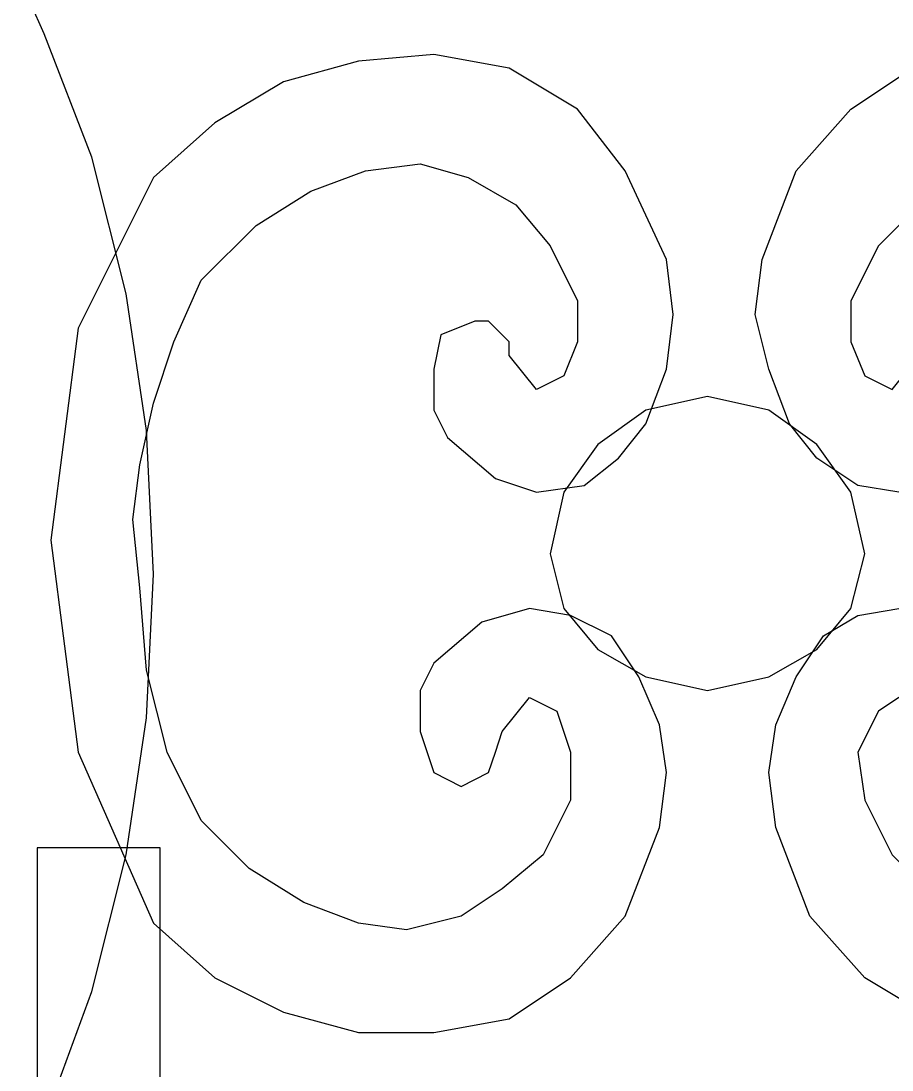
# Model space of a CAD drawing. Header units: centimetres. Extents: x -56 to 46, y -57 to 61.
# Drawn here: x -12.95 to -2.48, y -27.58 to -14.98 of the extents above; entities that cross this region are included whole.
import ezdxf

# ---------------------------------------------------------------- set-up
doc = ezdxf.new("R2010")
doc.units = ezdxf.units.CM
doc.header["$MEASUREMENT"] = 0
doc.layers.add('layer 1', color=7, linetype='Continuous')

msp = doc.modelspace()

# ---------------------------------------------------------------- linework, layer by layer
at = {"layer": 'layer 1', "color": 174}
for points, knots in [([(-27.88293, -4.77688), (-27.88293, -4.77688), (-26.23901, -4.85908), (-26.23901, -4.85908), (-26.23901, -4.85908), (-26.23901, -4.85908), (-24.59508, -5.10566), (-24.59508, -5.10566), (-24.59508, -5.10566), (-24.59508, -5.10566), (-23.03335, -5.51665), (-23.03335, -5.51665), (-23.03335, -5.51665), (-23.03335, -5.51665), (-21.47162, -6.09202), (-21.47162, -6.09202), (-21.47162, -6.09202), (-21.47162, -6.09202), (-20.07428, -6.83179), (-20.07428, -6.83179), (-20.07428, -6.83179), (-20.07428, -6.83179), (-18.67695, -7.65375), (-18.67695, -7.65375), (-18.67695, -7.65375), (-18.67695, -7.65375), (-17.444, -8.64011), (-17.444, -8.64011), (-17.444, -8.64011), (-17.444, -8.64011), (-16.21106, -9.70866), (-16.21106, -9.70866), (-16.21106, -9.70866), (-16.21106, -9.70866), (-15.1425, -10.9416), (-15.1425, -10.9416), (-15.1425, -10.9416), (-15.1425, -10.9416), (-14.23834, -12.25675), (-14.23834, -12.25675), (-14.23834, -12.25675), (-14.23834, -12.25675), (-13.33418, -13.65408), (-13.33418, -13.65408), (-13.33418, -13.65408), (-13.33418, -13.65408), (-12.67661, -15.13362), (-12.67661, -15.13362), (-12.67661, -15.13362), (-12.67661, -15.13362), (-12.10124, -16.61315), (-12.10124, -16.61315), (-12.10124, -16.61315), (-12.10124, -16.61315), (-11.69026, -18.25708), (-11.69026, -18.25708), (-11.69026, -18.25708), (-11.69026, -18.25708), (-11.44367, -19.901), (-11.44367, -19.901), (-11.44367, -19.901), (-11.44367, -19.901), (-11.36147, -21.62713), (-11.36147, -21.62713), (-11.36147, -21.62713), (-11.36147, -21.62713), (-11.44367, -23.35325), (-11.44367, -23.35325), (-11.44367, -23.35325), (-11.44367, -23.35325), (-11.69026, -24.99718), (-11.69026, -24.99718), (-11.69026, -24.99718), (-11.69026, -24.99718), (-12.10124, -26.6411), (-12.10124, -26.6411), (-12.10124, -26.6411), (-12.10124, -26.6411), (-12.67661, -28.20283), (-12.67661, -28.20283), (-12.67661, -28.20283), (-12.67661, -28.20283), (-13.33418, -29.68237), (-13.33418, -29.68237), (-13.33418, -29.68237), (-13.33418, -29.68237), (-14.23834, -31.0797), (-14.23834, -31.0797), (-14.23834, -31.0797), (-14.23834, -31.0797), (-15.1425, -32.39484), (-15.1425, -32.39484), (-15.1425, -32.39484), (-15.1425, -32.39484), (-16.21106, -33.62779), (-16.21106, -33.62779), (-16.21106, -33.62779), (-16.21106, -33.62779), (-17.444, -34.69634), (-17.444, -34.69634), (-17.444, -34.69634), (-17.444, -34.69634), (-18.67695, -35.6827), (-18.67695, -35.6827), (-18.67695, -35.6827), (-18.67695, -35.6827), (-20.07428, -36.58686), (-20.07428, -36.58686), (-20.07428, -36.58686), (-20.07428, -36.58686), (-21.47162, -37.32662), (-21.47162, -37.32662), (-21.47162, -37.32662), (-21.47162, -37.32662), (-23.03335, -37.902), (-23.03335, -37.902), (-23.03335, -37.902), (-23.03335, -37.902), (-24.59508, -38.31298), (-24.59508, -38.31298), (-24.59508, -38.31298), (-24.59508, -38.31298), (-26.23901, -38.55957), (-26.23901, -38.55957), (-26.23901, -38.55957), (-26.23901, -38.55957), (-27.88293, -38.64177), (-27.88293, -38.64177), (-27.88293, -38.64177), (-27.88293, -38.64177), (-27.88293, -36.83345), (-27.88293, -36.83345), (-27.88293, -36.83345), (-27.88293, -36.83345), (-26.4034, -36.75125), (-26.4034, -36.75125), (-26.4034, -36.75125), (-26.4034, -36.75125), (-24.92387, -36.50466), (-24.92387, -36.50466), (-24.92387, -36.50466), (-24.92387, -36.50466), (-23.52653, -36.17588), (-23.52653, -36.17588), (-23.52653, -36.17588), (-23.52653, -36.17588), (-22.12919, -35.6005), (-22.12919, -35.6005), (-22.12919, -35.6005), (-22.12919, -35.6005), (-20.81405, -35.02513), (-20.81405, -35.02513), (-20.81405, -35.02513), (-20.81405, -35.02513), (-19.6633, -34.20316), (-19.6633, -34.20316), (-19.6633, -34.20316), (-19.6633, -34.20316), (-18.51255, -33.3812), (-18.51255, -33.3812), (-18.51255, -33.3812), (-18.51255, -33.3812), (-17.444, -32.39484), (-17.444, -32.39484), (-17.444, -32.39484), (-17.444, -32.39484), (-16.45764, -31.32629), (-16.45764, -31.32629), (-16.45764, -31.32629), (-16.45764, -31.32629), (-15.63568, -30.09335), (-15.63568, -30.09335), (-15.63568, -30.09335), (-15.63568, -30.09335), (-14.89591, -28.8604), (-14.89591, -28.8604), (-14.89591, -28.8604), (-14.89591, -28.8604), (-14.23834, -27.54526), (-14.23834, -27.54526), (-14.23834, -27.54526), (-14.23834, -27.54526), (-13.74517, -26.14792), (-13.74517, -26.14792), (-13.74517, -26.14792), (-13.74517, -26.14792), (-13.41638, -24.66839), (-13.41638, -24.66839), (-13.41638, -24.66839), (-13.41638, -24.66839), (-13.16979, -23.18886), (-13.16979, -23.18886), (-13.16979, -23.18886), (-13.16979, -23.18886), (-13.0876, -21.62713), (-13.0876, -21.62713), (-13.0876, -21.62713), (-13.0876, -21.62713), (-13.16979, -20.0654), (-13.16979, -20.0654), (-13.16979, -20.0654), (-13.16979, -20.0654), (-13.41638, -18.58586), (-13.41638, -18.58586), (-13.41638, -18.58586), (-13.41638, -18.58586), (-13.74517, -17.18852), (-13.74517, -17.18852), (-13.74517, -17.18852), (-13.74517, -17.18852), (-14.23834, -15.79119), (-14.23834, -15.79119), (-14.23834, -15.79119), (-14.23834, -15.79119), (-14.89591, -14.47605), (-14.89591, -14.47605), (-14.89591, -14.47605), (-14.89591, -14.47605), (-15.63568, -13.2431), (-15.63568, -13.2431), (-15.63568, -13.2431), (-15.63568, -13.2431), (-16.45764, -12.09235), (-16.45764, -12.09235), (-16.45764, -12.09235), (-16.45764, -12.09235), (-17.444, -11.0238), (-17.444, -11.0238), (-17.444, -11.0238), (-17.444, -11.0238), (-18.51255, -10.03744), (-18.51255, -10.03744), (-18.51255, -10.03744), (-18.51255, -10.03744), (-19.6633, -9.21548), (-19.6633, -9.21548), (-19.6633, -9.21548), (-19.6633, -9.21548), (-20.81405, -8.39352), (-20.81405, -8.39352), (-20.81405, -8.39352), (-20.81405, -8.39352), (-22.12919, -7.81814), (-22.12919, -7.81814), (-22.12919, -7.81814), (-22.12919, -7.81814), (-23.52653, -7.24277), (-23.52653, -7.24277), (-23.52653, -7.24277), (-23.52653, -7.24277), (-24.92387, -6.91398), (-24.92387, -6.91398), (-24.92387, -6.91398), (-24.92387, -6.91398), (-26.4034, -6.66739), (-26.4034, -6.66739), (-26.4034, -6.66739), (-26.4034, -6.66739), (-27.88293, -6.5852), (-27.88293, -6.5852), (-27.88293, -6.5852), (-27.88293, -6.5852), (-27.88293, -4.77688), (-27.88293, -4.77688)], [0, 0, 0, 0, 0.01515152, 0.01515152, 0.01515152, 0.01515152, 0.03030303, 0.03030303, 0.03030303, 0.03030303, 0.04545455, 0.04545455, 0.04545455, 0.04545455, 0.06060606, 0.06060606, 0.06060606, 0.06060606, 0.07575758, 0.07575758, 0.07575758, 0.07575758, 0.09090909, 0.09090909, 0.09090909, 0.09090909, 0.10606061, 0.10606061, 0.10606061, 0.10606061, 0.12121212, 0.12121212, 0.12121212, 0.12121212, 0.13636364, 0.13636364, 0.13636364, 0.13636364, 0.15151515, 0.15151515, 0.15151515, 0.15151515, 0.16666667, 0.16666667, 0.16666667, 0.16666667, 0.18181818, 0.18181818, 0.18181818, 0.18181818, 0.1969697, 0.1969697, 0.1969697, 0.1969697, 0.21212121, 0.21212121, 0.21212121, 0.21212121, 0.22727273, 0.22727273, 0.22727273, 0.22727273, 0.24242424, 0.24242424, 0.24242424, 0.24242424, 0.25757576, 0.25757576, 0.25757576, 0.25757576, 0.27272727, 0.27272727, 0.27272727, 0.27272727, 0.28787879, 0.28787879, 0.28787879, 0.28787879, 0.3030303, 0.3030303, 0.3030303, 0.3030303, 0.31818182, 0.31818182, 0.31818182, 0.31818182, 0.33333333, 0.33333333, 0.33333333, 0.33333333, 0.34848485, 0.34848485, 0.34848485, 0.34848485, 0.36363636, 0.36363636, 0.36363636, 0.36363636, 0.37878788, 0.37878788, 0.37878788, 0.37878788, 0.39393939, 0.39393939, 0.39393939, 0.39393939, 0.40909091, 0.40909091, 0.40909091, 0.40909091, 0.42424242, 0.42424242, 0.42424242, 0.42424242, 0.43939394, 0.43939394, 0.43939394, 0.43939394, 0.45454545, 0.45454545, 0.45454545, 0.45454545, 0.46969697, 0.46969697, 0.46969697, 0.46969697, 0.48484848, 0.48484848, 0.48484848, 0.48484848, 0.5, 0.5, 0.5, 0.5, 0.51515152, 0.51515152, 0.51515152, 0.51515152, 0.53030303, 0.53030303, 0.53030303, 0.53030303, 0.54545455, 0.54545455, 0.54545455, 0.54545455, 0.56060606, 0.56060606, 0.56060606, 0.56060606, 0.57575758, 0.57575758, 0.57575758, 0.57575758, 0.59090909, 0.59090909, 0.59090909, 0.59090909, 0.60606061, 0.60606061, 0.60606061, 0.60606061, 0.62121212, 0.62121212, 0.62121212, 0.62121212, 0.63636364, 0.63636364, 0.63636364, 0.63636364, 0.65151515, 0.65151515, 0.65151515, 0.65151515, 0.66666667, 0.66666667, 0.66666667, 0.66666667, 0.68181818, 0.68181818, 0.68181818, 0.68181818, 0.6969697, 0.6969697, 0.6969697, 0.6969697, 0.71212121, 0.71212121, 0.71212121, 0.71212121, 0.72727273, 0.72727273, 0.72727273, 0.72727273, 0.74242424, 0.74242424, 0.74242424, 0.74242424, 0.75757576, 0.75757576, 0.75757576, 0.75757576, 0.77272727, 0.77272727, 0.77272727, 0.77272727, 0.78787879, 0.78787879, 0.78787879, 0.78787879, 0.8030303, 0.8030303, 0.8030303, 0.8030303, 0.81818182, 0.81818182, 0.81818182, 0.81818182, 0.83333333, 0.83333333, 0.83333333, 0.83333333, 0.84848485, 0.84848485, 0.84848485, 0.84848485, 0.86363636, 0.86363636, 0.86363636, 0.86363636, 0.87878788, 0.87878788, 0.87878788, 0.87878788, 0.89393939, 0.89393939, 0.89393939, 0.89393939, 0.90909091, 0.90909091, 0.90909091, 0.90909091, 0.92424242, 0.92424242, 0.92424242, 0.92424242, 0.93939394, 0.93939394, 0.93939394, 0.93939394, 0.95454545, 0.95454545, 0.95454545, 0.95454545, 0.96969697, 0.96969697, 0.96969697, 0.96969697, 0.98484848, 0.98484848, 0.98484848, 0.98484848, 1, 1, 1, 1]), ([(-11.36147, -16.85974), (-11.36147, -16.85974), (-10.62171, -16.20217), (-10.62171, -16.20217), (-10.62171, -16.20217), (-10.62171, -16.20217), (-9.79974, -15.70899), (-9.79974, -15.70899), (-9.79974, -15.70899), (-9.79974, -15.70899), (-8.89558, -15.4624), (-8.89558, -15.4624), (-8.89558, -15.4624), (-8.89558, -15.4624), (-7.99142, -15.38021), (-7.99142, -15.38021), (-7.99142, -15.38021), (-7.99142, -15.38021), (-7.08726, -15.5446), (-7.08726, -15.5446), (-7.08726, -15.5446), (-7.08726, -15.5446), (-6.2653, -16.03778), (-6.2653, -16.03778), (-6.2653, -16.03778), (-6.2653, -16.03778), (-5.68993, -16.77754), (-5.68993, -16.77754), (-5.68993, -16.77754), (-5.68993, -16.77754), (-5.19675, -17.8461), (-5.19675, -17.8461), (-5.19675, -17.8461), (-5.19675, -17.8461), (-5.11455, -18.50367), (-5.11455, -18.50367), (-5.11455, -18.50367), (-5.11455, -18.50367), (-5.19675, -19.16124), (-5.19675, -19.16124), (-5.19675, -19.16124), (-5.19675, -19.16124), (-5.44334, -19.81881), (-5.44334, -19.81881), (-5.44334, -19.81881), (-5.44334, -19.81881), (-5.77212, -20.22979), (-5.77212, -20.22979), (-5.77212, -20.22979), (-5.77212, -20.22979), (-6.1831, -20.55857), (-6.1831, -20.55857), (-6.1831, -20.55857), (-6.1831, -20.55857), (-6.75848, -20.64077), (-6.75848, -20.64077), (-6.75848, -20.64077), (-6.75848, -20.64077), (-7.25166, -20.47638), (-7.25166, -20.47638), (-7.25166, -20.47638), (-7.25166, -20.47638), (-7.82703, -19.9832), (-7.82703, -19.9832), (-7.82703, -19.9832), (-7.82703, -19.9832), (-7.99142, -19.65441), (-7.99142, -19.65441), (-7.99142, -19.65441), (-7.99142, -19.65441), (-7.99142, -19.16124), (-7.99142, -19.16124), (-7.99142, -19.16124), (-7.99142, -19.16124), (-7.90923, -18.75025), (-7.90923, -18.75025), (-7.90923, -18.75025), (-7.90923, -18.75025), (-7.49825, -18.58586), (-7.49825, -18.58586), (-7.49825, -18.58586), (-7.49825, -18.58586), (-7.33385, -18.58586), (-7.33385, -18.58586), (-7.33385, -18.58586), (-7.33385, -18.58586), (-7.16946, -18.75025), (-7.16946, -18.75025), (-7.16946, -18.75025), (-7.16946, -18.75025), (-7.08726, -18.83245), (-7.08726, -18.83245), (-7.08726, -18.83245), (-7.08726, -18.83245), (-7.08726, -18.99684), (-7.08726, -18.99684), (-7.08726, -18.99684), (-7.08726, -18.99684), (-6.75848, -19.40783), (-6.75848, -19.40783), (-6.75848, -19.40783), (-6.75848, -19.40783), (-6.42969, -19.24343), (-6.42969, -19.24343), (-6.42969, -19.24343), (-6.42969, -19.24343), (-6.2653, -18.83245), (-6.2653, -18.83245), (-6.2653, -18.83245), (-6.2653, -18.83245), (-6.2653, -18.33927), (-6.2653, -18.33927), (-6.2653, -18.33927), (-6.2653, -18.33927), (-6.59409, -17.6817), (-6.59409, -17.6817), (-6.59409, -17.6817), (-6.59409, -17.6817), (-7.00507, -17.18852), (-7.00507, -17.18852), (-7.00507, -17.18852), (-7.00507, -17.18852), (-7.58044, -16.85974), (-7.58044, -16.85974), (-7.58044, -16.85974), (-7.58044, -16.85974), (-8.15582, -16.69535), (-8.15582, -16.69535), (-8.15582, -16.69535), (-8.15582, -16.69535), (-8.81339, -16.77754), (-8.81339, -16.77754), (-8.81339, -16.77754), (-8.81339, -16.77754), (-9.47096, -17.02413), (-9.47096, -17.02413), (-9.47096, -17.02413), (-9.47096, -17.02413), (-10.12853, -17.43511), (-10.12853, -17.43511), (-10.12853, -17.43511), (-10.12853, -17.43511), (-10.7861, -18.09268), (-10.7861, -18.09268), (-10.7861, -18.09268), (-10.7861, -18.09268), (-11.11488, -18.83245), (-11.11488, -18.83245), (-11.11488, -18.83245), (-11.11488, -18.83245), (-11.36147, -19.57222), (-11.36147, -19.57222), (-11.36147, -19.57222), (-11.36147, -19.57222), (-11.52587, -20.31198), (-11.52587, -20.31198), (-11.52587, -20.31198), (-11.52587, -20.31198), (-11.60806, -20.96956), (-11.60806, -20.96956), (-11.60806, -20.96956), (-11.60806, -20.96956), (-11.60806, -20.96956), (-11.60806, -20.96956), (-11.60806, -20.96956), (-11.60806, -20.96956), (-11.60806, -20.96956), (-11.60806, -20.96956), (-11.60806, -20.96956), (-11.60806, -20.96956), (-11.60806, -20.96956), (-11.60806, -20.96956), (-11.60806, -20.96956), (-11.60806, -20.96956), (-11.60806, -20.96956), (-11.60806, -20.96956), (-11.60806, -20.96956), (-11.60806, -20.96956), (-11.52587, -21.79152), (-11.52587, -21.79152), (-11.52587, -21.79152), (-11.52587, -21.79152), (-11.44367, -22.77787), (-11.44367, -22.77787), (-11.44367, -22.77787), (-11.44367, -22.77787), (-11.19708, -23.76423), (-11.19708, -23.76423), (-11.19708, -23.76423), (-11.19708, -23.76423), (-10.7861, -24.58619), (-10.7861, -24.58619), (-10.7861, -24.58619), (-10.7861, -24.58619), (-10.21072, -25.16157), (-10.21072, -25.16157), (-10.21072, -25.16157), (-10.21072, -25.16157), (-9.55315, -25.57255), (-9.55315, -25.57255), (-9.55315, -25.57255), (-9.55315, -25.57255), (-8.89558, -25.81914), (-8.89558, -25.81914), (-8.89558, -25.81914), (-8.89558, -25.81914), (-8.32021, -25.90133), (-8.32021, -25.90133), (-8.32021, -25.90133), (-8.32021, -25.90133), (-7.66264, -25.73694), (-7.66264, -25.73694), (-7.66264, -25.73694), (-7.66264, -25.73694), (-7.16946, -25.40816), (-7.16946, -25.40816), (-7.16946, -25.40816), (-7.16946, -25.40816), (-6.67628, -24.99718), (-6.67628, -24.99718), (-6.67628, -24.99718), (-6.67628, -24.99718), (-6.3475, -24.3396), (-6.3475, -24.3396), (-6.3475, -24.3396), (-6.3475, -24.3396), (-6.3475, -23.76423), (-6.3475, -23.76423), (-6.3475, -23.76423), (-6.3475, -23.76423), (-6.51189, -23.27105), (-6.51189, -23.27105), (-6.51189, -23.27105), (-6.51189, -23.27105), (-6.84067, -23.10666), (-6.84067, -23.10666), (-6.84067, -23.10666), (-6.84067, -23.10666), (-7.16946, -23.51764), (-7.16946, -23.51764), (-7.16946, -23.51764), (-7.16946, -23.51764), (-7.25166, -23.76423), (-7.25166, -23.76423), (-7.25166, -23.76423), (-7.25166, -23.76423), (-7.33385, -24.01082), (-7.33385, -24.01082), (-7.33385, -24.01082), (-7.33385, -24.01082), (-7.49825, -24.09302), (-7.49825, -24.09302), (-7.49825, -24.09302), (-7.49825, -24.09302), (-7.66264, -24.17521), (-7.66264, -24.17521), (-7.66264, -24.17521), (-7.66264, -24.17521), (-7.99142, -24.01082), (-7.99142, -24.01082), (-7.99142, -24.01082), (-7.99142, -24.01082), (-8.15582, -23.51764), (-8.15582, -23.51764), (-8.15582, -23.51764), (-8.15582, -23.51764), (-8.15582, -23.02446), (-8.15582, -23.02446), (-8.15582, -23.02446), (-8.15582, -23.02446), (-7.99142, -22.69568), (-7.99142, -22.69568), (-7.99142, -22.69568), (-7.99142, -22.69568), (-7.41605, -22.2025), (-7.41605, -22.2025), (-7.41605, -22.2025), (-7.41605, -22.2025), (-6.84067, -22.03811), (-6.84067, -22.03811), (-6.84067, -22.03811), (-6.84067, -22.03811), (-6.3475, -22.1203), (-6.3475, -22.1203), (-6.3475, -22.1203), (-6.3475, -22.1203), (-5.85432, -22.36689), (-5.85432, -22.36689), (-5.85432, -22.36689), (-5.85432, -22.36689), (-5.52553, -22.86007), (-5.52553, -22.86007), (-5.52553, -22.86007), (-5.52553, -22.86007), (-5.27894, -23.43545), (-5.27894, -23.43545), (-5.27894, -23.43545), (-5.27894, -23.43545), (-5.19675, -24.01082), (-5.19675, -24.01082), (-5.19675, -24.01082), (-5.19675, -24.01082), (-5.27894, -24.66839), (-5.27894, -24.66839), (-5.27894, -24.66839), (-5.27894, -24.66839), (-5.68993, -25.73694), (-5.68993, -25.73694), (-5.68993, -25.73694), (-5.68993, -25.73694), (-6.3475, -26.47671), (-6.3475, -26.47671), (-6.3475, -26.47671), (-6.3475, -26.47671), (-7.08726, -26.96989), (-7.08726, -26.96989), (-7.08726, -26.96989), (-7.08726, -26.96989), (-7.99142, -27.13428), (-7.99142, -27.13428), (-7.99142, -27.13428), (-7.99142, -27.13428), (-8.89558, -27.13428), (-8.89558, -27.13428), (-8.89558, -27.13428), (-8.89558, -27.13428), (-9.79974, -26.88769), (-9.79974, -26.88769), (-9.79974, -26.88769), (-9.79974, -26.88769), (-10.62171, -26.47671), (-10.62171, -26.47671), (-10.62171, -26.47671), (-10.62171, -26.47671), (-11.36147, -25.81914), (-11.36147, -25.81914), (-11.36147, -25.81914), (-11.36147, -25.81914), (-12.26563, -23.76423), (-12.26563, -23.76423), (-12.26563, -23.76423), (-12.26563, -23.76423), (-12.59442, -21.21614), (-12.59442, -21.21614), (-12.59442, -21.21614), (-12.59442, -21.21614), (-12.26563, -18.66806), (-12.26563, -18.66806), (-12.26563, -18.66806), (-12.26563, -18.66806), (-11.36147, -16.85974), (-11.36147, -16.85974)], [0, 0, 0, 0, 0.01136364, 0.01136364, 0.01136364, 0.01136364, 0.02272727, 0.02272727, 0.02272727, 0.02272727, 0.03409091, 0.03409091, 0.03409091, 0.03409091, 0.04545455, 0.04545455, 0.04545455, 0.04545455, 0.05681818, 0.05681818, 0.05681818, 0.05681818, 0.06818182, 0.06818182, 0.06818182, 0.06818182, 0.07954545, 0.07954545, 0.07954545, 0.07954545, 0.09090909, 0.09090909, 0.09090909, 0.09090909, 0.10227273, 0.10227273, 0.10227273, 0.10227273, 0.11363636, 0.11363636, 0.11363636, 0.11363636, 0.125, 0.125, 0.125, 0.125, 0.13636364, 0.13636364, 0.13636364, 0.13636364, 0.14772727, 0.14772727, 0.14772727, 0.14772727, 0.15909091, 0.15909091, 0.15909091, 0.15909091, 0.17045455, 0.17045455, 0.17045455, 0.17045455, 0.18181818, 0.18181818, 0.18181818, 0.18181818, 0.19318182, 0.19318182, 0.19318182, 0.19318182, 0.20454545, 0.20454545, 0.20454545, 0.20454545, 0.21590909, 0.21590909, 0.21590909, 0.21590909, 0.22727273, 0.22727273, 0.22727273, 0.22727273, 0.23863636, 0.23863636, 0.23863636, 0.23863636, 0.25, 0.25, 0.25, 0.25, 0.26136364, 0.26136364, 0.26136364, 0.26136364, 0.27272727, 0.27272727, 0.27272727, 0.27272727, 0.28409091, 0.28409091, 0.28409091, 0.28409091, 0.29545455, 0.29545455, 0.29545455, 0.29545455, 0.30681818, 0.30681818, 0.30681818, 0.30681818, 0.31818182, 0.31818182, 0.31818182, 0.31818182, 0.32954545, 0.32954545, 0.32954545, 0.32954545, 0.34090909, 0.34090909, 0.34090909, 0.34090909, 0.35227273, 0.35227273, 0.35227273, 0.35227273, 0.36363636, 0.36363636, 0.36363636, 0.36363636, 0.375, 0.375, 0.375, 0.375, 0.38636364, 0.38636364, 0.38636364, 0.38636364, 0.39772727, 0.39772727, 0.39772727, 0.39772727, 0.40909091, 0.40909091, 0.40909091, 0.40909091, 0.42045455, 0.42045455, 0.42045455, 0.42045455, 0.43181818, 0.43181818, 0.43181818, 0.43181818, 0.44318182, 0.44318182, 0.44318182, 0.44318182, 0.45454545, 0.45454545, 0.45454545, 0.45454545, 0.46590909, 0.46590909, 0.46590909, 0.46590909, 0.47727273, 0.47727273, 0.47727273, 0.47727273, 0.48863636, 0.48863636, 0.48863636, 0.48863636, 0.5, 0.5, 0.5, 0.5, 0.51136364, 0.51136364, 0.51136364, 0.51136364, 0.52272727, 0.52272727, 0.52272727, 0.52272727, 0.53409091, 0.53409091, 0.53409091, 0.53409091, 0.54545455, 0.54545455, 0.54545455, 0.54545455, 0.55681818, 0.55681818, 0.55681818, 0.55681818, 0.56818182, 0.56818182, 0.56818182, 0.56818182, 0.57954545, 0.57954545, 0.57954545, 0.57954545, 0.59090909, 0.59090909, 0.59090909, 0.59090909, 0.60227273, 0.60227273, 0.60227273, 0.60227273, 0.61363636, 0.61363636, 0.61363636, 0.61363636, 0.625, 0.625, 0.625, 0.625, 0.63636364, 0.63636364, 0.63636364, 0.63636364, 0.64772727, 0.64772727, 0.64772727, 0.64772727, 0.65909091, 0.65909091, 0.65909091, 0.65909091, 0.67045455, 0.67045455, 0.67045455, 0.67045455, 0.68181818, 0.68181818, 0.68181818, 0.68181818, 0.69318182, 0.69318182, 0.69318182, 0.69318182, 0.70454545, 0.70454545, 0.70454545, 0.70454545, 0.71590909, 0.71590909, 0.71590909, 0.71590909, 0.72727273, 0.72727273, 0.72727273, 0.72727273, 0.73863636, 0.73863636, 0.73863636, 0.73863636, 0.75, 0.75, 0.75, 0.75, 0.76136364, 0.76136364, 0.76136364, 0.76136364, 0.77272727, 0.77272727, 0.77272727, 0.77272727, 0.78409091, 0.78409091, 0.78409091, 0.78409091, 0.79545455, 0.79545455, 0.79545455, 0.79545455, 0.80681818, 0.80681818, 0.80681818, 0.80681818, 0.81818182, 0.81818182, 0.81818182, 0.81818182, 0.82954545, 0.82954545, 0.82954545, 0.82954545, 0.84090909, 0.84090909, 0.84090909, 0.84090909, 0.85227273, 0.85227273, 0.85227273, 0.85227273, 0.86363636, 0.86363636, 0.86363636, 0.86363636, 0.875, 0.875, 0.875, 0.875, 0.88636364, 0.88636364, 0.88636364, 0.88636364, 0.89772727, 0.89772727, 0.89772727, 0.89772727, 0.90909091, 0.90909091, 0.90909091, 0.90909091, 0.92045455, 0.92045455, 0.92045455, 0.92045455, 0.93181818, 0.93181818, 0.93181818, 0.93181818, 0.94318182, 0.94318182, 0.94318182, 0.94318182, 0.95454545, 0.95454545, 0.95454545, 0.95454545, 0.96590909, 0.96590909, 0.96590909, 0.96590909, 0.97727273, 0.97727273, 0.97727273, 0.97727273, 0.98863636, 0.98863636, 0.98863636, 0.98863636, 1, 1, 1, 1]), ([(2.20092, -16.85974), (2.20092, -16.85974), (1.46115, -16.20217), (1.46115, -16.20217), (1.46115, -16.20217), (1.46115, -16.20217), (0.55699, -15.70899), (0.55699, -15.70899), (0.55699, -15.70899), (0.55699, -15.70899), (-0.42936, -15.4624), (-0.42936, -15.4624), (-0.42936, -15.4624), (-0.42936, -15.4624), (-1.33352, -15.38021), (-1.33352, -15.38021), (-1.33352, -15.38021), (-1.33352, -15.38021), (-2.23768, -15.5446), (-2.23768, -15.5446), (-2.23768, -15.5446), (-2.23768, -15.5446), (-2.97745, -16.03778), (-2.97745, -16.03778), (-2.97745, -16.03778), (-2.97745, -16.03778), (-3.63502, -16.77754), (-3.63502, -16.77754), (-3.63502, -16.77754), (-3.63502, -16.77754), (-4.046, -17.8461), (-4.046, -17.8461), (-4.046, -17.8461), (-4.046, -17.8461), (-4.1282, -18.50367), (-4.1282, -18.50367), (-4.1282, -18.50367), (-4.1282, -18.50367), (-3.9638, -19.16124), (-3.9638, -19.16124), (-3.9638, -19.16124), (-3.9638, -19.16124), (-3.71721, -19.81881), (-3.71721, -19.81881), (-3.71721, -19.81881), (-3.71721, -19.81881), (-3.38843, -20.22979), (-3.38843, -20.22979), (-3.38843, -20.22979), (-3.38843, -20.22979), (-2.89525, -20.55857), (-2.89525, -20.55857), (-2.89525, -20.55857), (-2.89525, -20.55857), (-2.40207, -20.64077), (-2.40207, -20.64077), (-2.40207, -20.64077), (-2.40207, -20.64077), (-1.9089, -20.47638), (-1.9089, -20.47638), (-1.9089, -20.47638), (-1.9089, -20.47638), (-1.33352, -19.9832), (-1.33352, -19.9832), (-1.33352, -19.9832), (-1.33352, -19.9832), (-1.16913, -19.65441), (-1.16913, -19.65441), (-1.16913, -19.65441), (-1.16913, -19.65441), (-1.16913, -19.16124), (-1.16913, -19.16124), (-1.16913, -19.16124), (-1.16913, -19.16124), (-1.33352, -18.75025), (-1.33352, -18.75025), (-1.33352, -18.75025), (-1.33352, -18.75025), (-1.66231, -18.58586), (-1.66231, -18.58586), (-1.66231, -18.58586), (-1.66231, -18.58586), (-1.8267, -18.58586), (-1.8267, -18.58586), (-1.8267, -18.58586), (-1.8267, -18.58586), (-1.99109, -18.75025), (-1.99109, -18.75025), (-1.99109, -18.75025), (-1.99109, -18.75025), (-2.07329, -18.83245), (-2.07329, -18.83245), (-2.07329, -18.83245), (-2.07329, -18.83245), (-2.15548, -18.99684), (-2.15548, -18.99684), (-2.15548, -18.99684), (-2.15548, -18.99684), (-2.48427, -19.40783), (-2.48427, -19.40783), (-2.48427, -19.40783), (-2.48427, -19.40783), (-2.81305, -19.24343), (-2.81305, -19.24343), (-2.81305, -19.24343), (-2.81305, -19.24343), (-2.97745, -18.83245), (-2.97745, -18.83245), (-2.97745, -18.83245), (-2.97745, -18.83245), (-2.97745, -18.33927), (-2.97745, -18.33927), (-2.97745, -18.33927), (-2.97745, -18.33927), (-2.64866, -17.6817), (-2.64866, -17.6817), (-2.64866, -17.6817), (-2.64866, -17.6817), (-2.15548, -17.18852), (-2.15548, -17.18852), (-2.15548, -17.18852), (-2.15548, -17.18852), (-1.66231, -16.85974), (-1.66231, -16.85974), (-1.66231, -16.85974), (-1.66231, -16.85974), (-1.00474, -16.69535), (-1.00474, -16.69535), (-1.00474, -16.69535), (-1.00474, -16.69535), (-0.42936, -16.77754), (-0.42936, -16.77754), (-0.42936, -16.77754), (-0.42936, -16.77754), (0.22821, -17.02413), (0.22821, -17.02413), (0.22821, -17.02413), (0.22821, -17.02413), (0.88578, -17.43511), (0.88578, -17.43511), (0.88578, -17.43511), (0.88578, -17.43511), (1.46115, -18.09268), (1.46115, -18.09268), (1.46115, -18.09268), (1.46115, -18.09268), (1.87214, -18.83245), (1.87214, -18.83245), (1.87214, -18.83245), (1.87214, -18.83245), (2.11872, -19.57222), (2.11872, -19.57222), (2.11872, -19.57222), (2.11872, -19.57222), (2.20092, -20.31198), (2.20092, -20.31198), (2.20092, -20.31198), (2.20092, -20.31198), (2.28312, -20.96956), (2.28312, -20.96956), (2.28312, -20.96956), (2.28312, -20.96956), (2.28312, -20.96956), (2.28312, -20.96956), (2.28312, -20.96956), (2.28312, -20.96956), (2.28312, -20.96956), (2.28312, -20.96956), (2.28312, -20.96956), (2.28312, -20.96956), (2.28312, -20.96956), (2.28312, -20.96956), (2.28312, -20.96956), (2.28312, -20.96956), (2.28312, -20.96956), (2.28312, -20.96956), (2.28312, -20.96956), (2.28312, -20.96956), (2.36531, -21.79152), (2.36531, -21.79152), (2.36531, -21.79152), (2.36531, -21.79152), (2.20092, -22.77787), (2.20092, -22.77787), (2.20092, -22.77787), (2.20092, -22.77787), (1.95433, -23.76423), (1.95433, -23.76423), (1.95433, -23.76423), (1.95433, -23.76423), (1.62555, -24.58619), (1.62555, -24.58619), (1.62555, -24.58619), (1.62555, -24.58619), (1.05017, -25.16157), (1.05017, -25.16157), (1.05017, -25.16157), (1.05017, -25.16157), (0.3926, -25.57255), (0.3926, -25.57255), (0.3926, -25.57255), (0.3926, -25.57255), (-0.26497, -25.81914), (-0.26497, -25.81914), (-0.26497, -25.81914), (-0.26497, -25.81914), (-0.92254, -25.90133), (-0.92254, -25.90133), (-0.92254, -25.90133), (-0.92254, -25.90133), (-1.49791, -25.73694), (-1.49791, -25.73694), (-1.49791, -25.73694), (-1.49791, -25.73694), (-2.07329, -25.40816), (-2.07329, -25.40816), (-2.07329, -25.40816), (-2.07329, -25.40816), (-2.48427, -24.99718), (-2.48427, -24.99718), (-2.48427, -24.99718), (-2.48427, -24.99718), (-2.81305, -24.3396), (-2.81305, -24.3396), (-2.81305, -24.3396), (-2.81305, -24.3396), (-2.89525, -23.76423), (-2.89525, -23.76423), (-2.89525, -23.76423), (-2.89525, -23.76423), (-2.64866, -23.27105), (-2.64866, -23.27105), (-2.64866, -23.27105), (-2.64866, -23.27105), (-2.40207, -23.10666), (-2.40207, -23.10666), (-2.40207, -23.10666), (-2.40207, -23.10666), (-1.99109, -23.51764), (-1.99109, -23.51764), (-1.99109, -23.51764), (-1.99109, -23.51764), (-1.99109, -23.76423), (-1.99109, -23.76423), (-1.99109, -23.76423), (-1.99109, -23.76423), (-1.9089, -24.01082), (-1.9089, -24.01082), (-1.9089, -24.01082), (-1.9089, -24.01082), (-1.7445, -24.09302), (-1.7445, -24.09302), (-1.7445, -24.09302), (-1.7445, -24.09302), (-1.58011, -24.17521), (-1.58011, -24.17521), (-1.58011, -24.17521), (-1.58011, -24.17521), (-1.25132, -24.01082), (-1.25132, -24.01082), (-1.25132, -24.01082), (-1.25132, -24.01082), (-1.08693, -23.51764), (-1.08693, -23.51764), (-1.08693, -23.51764), (-1.08693, -23.51764), (-1.16913, -23.02446), (-1.16913, -23.02446), (-1.16913, -23.02446), (-1.16913, -23.02446), (-1.33352, -22.69568), (-1.33352, -22.69568), (-1.33352, -22.69568), (-1.33352, -22.69568), (-1.8267, -22.2025), (-1.8267, -22.2025), (-1.8267, -22.2025), (-1.8267, -22.2025), (-2.40207, -22.03811), (-2.40207, -22.03811), (-2.40207, -22.03811), (-2.40207, -22.03811), (-2.89525, -22.1203), (-2.89525, -22.1203), (-2.89525, -22.1203), (-2.89525, -22.1203), (-3.30623, -22.36689), (-3.30623, -22.36689), (-3.30623, -22.36689), (-3.30623, -22.36689), (-3.63502, -22.86007), (-3.63502, -22.86007), (-3.63502, -22.86007), (-3.63502, -22.86007), (-3.88161, -23.43545), (-3.88161, -23.43545), (-3.88161, -23.43545), (-3.88161, -23.43545), (-3.9638, -24.01082), (-3.9638, -24.01082), (-3.9638, -24.01082), (-3.9638, -24.01082), (-3.88161, -24.66839), (-3.88161, -24.66839), (-3.88161, -24.66839), (-3.88161, -24.66839), (-3.47063, -25.73694), (-3.47063, -25.73694), (-3.47063, -25.73694), (-3.47063, -25.73694), (-2.81305, -26.47671), (-2.81305, -26.47671), (-2.81305, -26.47671), (-2.81305, -26.47671), (-1.99109, -26.96989), (-1.99109, -26.96989), (-1.99109, -26.96989), (-1.99109, -26.96989), (-1.16913, -27.13428), (-1.16913, -27.13428), (-1.16913, -27.13428), (-1.16913, -27.13428), (-0.26497, -27.13428), (-0.26497, -27.13428), (-0.26497, -27.13428), (-0.26497, -27.13428), (0.63919, -26.88769), (0.63919, -26.88769), (0.63919, -26.88769), (0.63919, -26.88769), (1.54335, -26.47671), (1.54335, -26.47671), (1.54335, -26.47671), (1.54335, -26.47671), (2.28312, -25.81914), (2.28312, -25.81914), (2.28312, -25.81914), (2.28312, -25.81914), (3.18728, -23.76423), (3.18728, -23.76423), (3.18728, -23.76423), (3.18728, -23.76423), (3.51606, -21.21614), (3.51606, -21.21614), (3.51606, -21.21614), (3.51606, -21.21614), (3.10508, -18.66806), (3.10508, -18.66806), (3.10508, -18.66806), (3.10508, -18.66806), (2.20092, -16.85974), (2.20092, -16.85974)], [0, 0, 0, 0, 0.01136364, 0.01136364, 0.01136364, 0.01136364, 0.02272727, 0.02272727, 0.02272727, 0.02272727, 0.03409091, 0.03409091, 0.03409091, 0.03409091, 0.04545455, 0.04545455, 0.04545455, 0.04545455, 0.05681818, 0.05681818, 0.05681818, 0.05681818, 0.06818182, 0.06818182, 0.06818182, 0.06818182, 0.07954545, 0.07954545, 0.07954545, 0.07954545, 0.09090909, 0.09090909, 0.09090909, 0.09090909, 0.10227273, 0.10227273, 0.10227273, 0.10227273, 0.11363636, 0.11363636, 0.11363636, 0.11363636, 0.125, 0.125, 0.125, 0.125, 0.13636364, 0.13636364, 0.13636364, 0.13636364, 0.14772727, 0.14772727, 0.14772727, 0.14772727, 0.15909091, 0.15909091, 0.15909091, 0.15909091, 0.17045455, 0.17045455, 0.17045455, 0.17045455, 0.18181818, 0.18181818, 0.18181818, 0.18181818, 0.19318182, 0.19318182, 0.19318182, 0.19318182, 0.20454545, 0.20454545, 0.20454545, 0.20454545, 0.21590909, 0.21590909, 0.21590909, 0.21590909, 0.22727273, 0.22727273, 0.22727273, 0.22727273, 0.23863636, 0.23863636, 0.23863636, 0.23863636, 0.25, 0.25, 0.25, 0.25, 0.26136364, 0.26136364, 0.26136364, 0.26136364, 0.27272727, 0.27272727, 0.27272727, 0.27272727, 0.28409091, 0.28409091, 0.28409091, 0.28409091, 0.29545455, 0.29545455, 0.29545455, 0.29545455, 0.30681818, 0.30681818, 0.30681818, 0.30681818, 0.31818182, 0.31818182, 0.31818182, 0.31818182, 0.32954545, 0.32954545, 0.32954545, 0.32954545, 0.34090909, 0.34090909, 0.34090909, 0.34090909, 0.35227273, 0.35227273, 0.35227273, 0.35227273, 0.36363636, 0.36363636, 0.36363636, 0.36363636, 0.375, 0.375, 0.375, 0.375, 0.38636364, 0.38636364, 0.38636364, 0.38636364, 0.39772727, 0.39772727, 0.39772727, 0.39772727, 0.40909091, 0.40909091, 0.40909091, 0.40909091, 0.42045455, 0.42045455, 0.42045455, 0.42045455, 0.43181818, 0.43181818, 0.43181818, 0.43181818, 0.44318182, 0.44318182, 0.44318182, 0.44318182, 0.45454545, 0.45454545, 0.45454545, 0.45454545, 0.46590909, 0.46590909, 0.46590909, 0.46590909, 0.47727273, 0.47727273, 0.47727273, 0.47727273, 0.48863636, 0.48863636, 0.48863636, 0.48863636, 0.5, 0.5, 0.5, 0.5, 0.51136364, 0.51136364, 0.51136364, 0.51136364, 0.52272727, 0.52272727, 0.52272727, 0.52272727, 0.53409091, 0.53409091, 0.53409091, 0.53409091, 0.54545455, 0.54545455, 0.54545455, 0.54545455, 0.55681818, 0.55681818, 0.55681818, 0.55681818, 0.56818182, 0.56818182, 0.56818182, 0.56818182, 0.57954545, 0.57954545, 0.57954545, 0.57954545, 0.59090909, 0.59090909, 0.59090909, 0.59090909, 0.60227273, 0.60227273, 0.60227273, 0.60227273, 0.61363636, 0.61363636, 0.61363636, 0.61363636, 0.625, 0.625, 0.625, 0.625, 0.63636364, 0.63636364, 0.63636364, 0.63636364, 0.64772727, 0.64772727, 0.64772727, 0.64772727, 0.65909091, 0.65909091, 0.65909091, 0.65909091, 0.67045455, 0.67045455, 0.67045455, 0.67045455, 0.68181818, 0.68181818, 0.68181818, 0.68181818, 0.69318182, 0.69318182, 0.69318182, 0.69318182, 0.70454545, 0.70454545, 0.70454545, 0.70454545, 0.71590909, 0.71590909, 0.71590909, 0.71590909, 0.72727273, 0.72727273, 0.72727273, 0.72727273, 0.73863636, 0.73863636, 0.73863636, 0.73863636, 0.75, 0.75, 0.75, 0.75, 0.76136364, 0.76136364, 0.76136364, 0.76136364, 0.77272727, 0.77272727, 0.77272727, 0.77272727, 0.78409091, 0.78409091, 0.78409091, 0.78409091, 0.79545455, 0.79545455, 0.79545455, 0.79545455, 0.80681818, 0.80681818, 0.80681818, 0.80681818, 0.81818182, 0.81818182, 0.81818182, 0.81818182, 0.82954545, 0.82954545, 0.82954545, 0.82954545, 0.84090909, 0.84090909, 0.84090909, 0.84090909, 0.85227273, 0.85227273, 0.85227273, 0.85227273, 0.86363636, 0.86363636, 0.86363636, 0.86363636, 0.875, 0.875, 0.875, 0.875, 0.88636364, 0.88636364, 0.88636364, 0.88636364, 0.89772727, 0.89772727, 0.89772727, 0.89772727, 0.90909091, 0.90909091, 0.90909091, 0.90909091, 0.92045455, 0.92045455, 0.92045455, 0.92045455, 0.93181818, 0.93181818, 0.93181818, 0.93181818, 0.94318182, 0.94318182, 0.94318182, 0.94318182, 0.95454545, 0.95454545, 0.95454545, 0.95454545, 0.96590909, 0.96590909, 0.96590909, 0.96590909, 0.97727273, 0.97727273, 0.97727273, 0.97727273, 0.98863636, 0.98863636, 0.98863636, 0.98863636, 1, 1, 1, 1]), ([(-4.70357, -19.49002), (-4.70357, -19.49002), (-3.9638, -19.65441), (-3.9638, -19.65441), (-3.9638, -19.65441), (-3.9638, -19.65441), (-3.38843, -20.0654), (-3.38843, -20.0654), (-3.38843, -20.0654), (-3.38843, -20.0654), (-2.97745, -20.64077), (-2.97745, -20.64077), (-2.97745, -20.64077), (-2.97745, -20.64077), (-2.81305, -21.38054), (-2.81305, -21.38054), (-2.81305, -21.38054), (-2.81305, -21.38054), (-2.97745, -22.03811), (-2.97745, -22.03811), (-2.97745, -22.03811), (-2.97745, -22.03811), (-3.38843, -22.53129), (-3.38843, -22.53129), (-3.38843, -22.53129), (-3.38843, -22.53129), (-3.9638, -22.86007), (-3.9638, -22.86007), (-3.9638, -22.86007), (-3.9638, -22.86007), (-4.70357, -23.02446), (-4.70357, -23.02446), (-4.70357, -23.02446), (-4.70357, -23.02446), (-5.44334, -22.86007), (-5.44334, -22.86007), (-5.44334, -22.86007), (-5.44334, -22.86007), (-6.01871, -22.53129), (-6.01871, -22.53129), (-6.01871, -22.53129), (-6.01871, -22.53129), (-6.42969, -22.03811), (-6.42969, -22.03811), (-6.42969, -22.03811), (-6.42969, -22.03811), (-6.59409, -21.38054), (-6.59409, -21.38054), (-6.59409, -21.38054), (-6.59409, -21.38054), (-6.42969, -20.64077), (-6.42969, -20.64077), (-6.42969, -20.64077), (-6.42969, -20.64077), (-6.01871, -20.0654), (-6.01871, -20.0654), (-6.01871, -20.0654), (-6.01871, -20.0654), (-5.44334, -19.65441), (-5.44334, -19.65441), (-5.44334, -19.65441), (-5.44334, -19.65441), (-4.70357, -19.49002), (-4.70357, -19.49002)], [0, 0, 0, 0, 0.0625, 0.0625, 0.0625, 0.0625, 0.125, 0.125, 0.125, 0.125, 0.1875, 0.1875, 0.1875, 0.1875, 0.25, 0.25, 0.25, 0.25, 0.3125, 0.3125, 0.3125, 0.3125, 0.375, 0.375, 0.375, 0.375, 0.4375, 0.4375, 0.4375, 0.4375, 0.5, 0.5, 0.5, 0.5, 0.5625, 0.5625, 0.5625, 0.5625, 0.625, 0.625, 0.625, 0.625, 0.6875, 0.6875, 0.6875, 0.6875, 0.75, 0.75, 0.75, 0.75, 0.8125, 0.8125, 0.8125, 0.8125, 0.875, 0.875, 0.875, 0.875, 0.9375, 0.9375, 0.9375, 0.9375, 1, 1, 1, 1]), ([(-4.70357, -19.49002), (-4.70357, -19.49002), (-3.9638, -19.65441), (-3.9638, -19.65441), (-3.9638, -19.65441), (-3.9638, -19.65441), (-3.38843, -20.0654), (-3.38843, -20.0654), (-3.38843, -20.0654), (-3.38843, -20.0654), (-2.97745, -20.64077), (-2.97745, -20.64077), (-2.97745, -20.64077), (-2.97745, -20.64077), (-2.81305, -21.38054), (-2.81305, -21.38054), (-2.81305, -21.38054), (-2.81305, -21.38054), (-2.97745, -22.03811), (-2.97745, -22.03811), (-2.97745, -22.03811), (-2.97745, -22.03811), (-3.38843, -22.53129), (-3.38843, -22.53129), (-3.38843, -22.53129), (-3.38843, -22.53129), (-3.9638, -22.86007), (-3.9638, -22.86007), (-3.9638, -22.86007), (-3.9638, -22.86007), (-4.70357, -23.02446), (-4.70357, -23.02446), (-4.70357, -23.02446), (-4.70357, -23.02446), (-5.44334, -22.86007), (-5.44334, -22.86007), (-5.44334, -22.86007), (-5.44334, -22.86007), (-6.01871, -22.53129), (-6.01871, -22.53129), (-6.01871, -22.53129), (-6.01871, -22.53129), (-6.42969, -22.03811), (-6.42969, -22.03811), (-6.42969, -22.03811), (-6.42969, -22.03811), (-6.59409, -21.38054), (-6.59409, -21.38054), (-6.59409, -21.38054), (-6.59409, -21.38054), (-6.42969, -20.64077), (-6.42969, -20.64077), (-6.42969, -20.64077), (-6.42969, -20.64077), (-6.01871, -20.0654), (-6.01871, -20.0654), (-6.01871, -20.0654), (-6.01871, -20.0654), (-5.44334, -19.65441), (-5.44334, -19.65441), (-5.44334, -19.65441), (-5.44334, -19.65441), (-4.70357, -19.49002), (-4.70357, -19.49002)], [0, 0, 0, 0, 0.0625, 0.0625, 0.0625, 0.0625, 0.125, 0.125, 0.125, 0.125, 0.1875, 0.1875, 0.1875, 0.1875, 0.25, 0.25, 0.25, 0.25, 0.3125, 0.3125, 0.3125, 0.3125, 0.375, 0.375, 0.375, 0.375, 0.4375, 0.4375, 0.4375, 0.4375, 0.5, 0.5, 0.5, 0.5, 0.5625, 0.5625, 0.5625, 0.5625, 0.625, 0.625, 0.625, 0.625, 0.6875, 0.6875, 0.6875, 0.6875, 0.75, 0.75, 0.75, 0.75, 0.8125, 0.8125, 0.8125, 0.8125, 0.875, 0.875, 0.875, 0.875, 0.9375, 0.9375, 0.9375, 0.9375, 1, 1, 1, 1]), ([(-12.75881, -24.91498), (-12.75881, -24.91498), (-11.27928, -24.91498), (-11.27928, -24.91498), (-11.27928, -24.91498), (-11.27928, -24.91498), (-11.27928, -56.14958), (-11.27928, -56.14958), (-11.27928, -56.14958), (-11.27928, -56.14958), (-12.75881, -56.14958), (-12.75881, -56.14958), (-12.75881, -56.14958), (-12.75881, -56.14958), (-12.75881, -24.91498), (-12.75881, -24.91498)], [0, 0, 0, 0, 0.25, 0.25, 0.25, 0.25, 0.5, 0.5, 0.5, 0.5, 0.75, 0.75, 0.75, 0.75, 1, 1, 1, 1])]:
    msp.add_open_spline(points, degree=3, knots=knots, dxfattribs=at)

doc.saveas('drawing.dxf')
